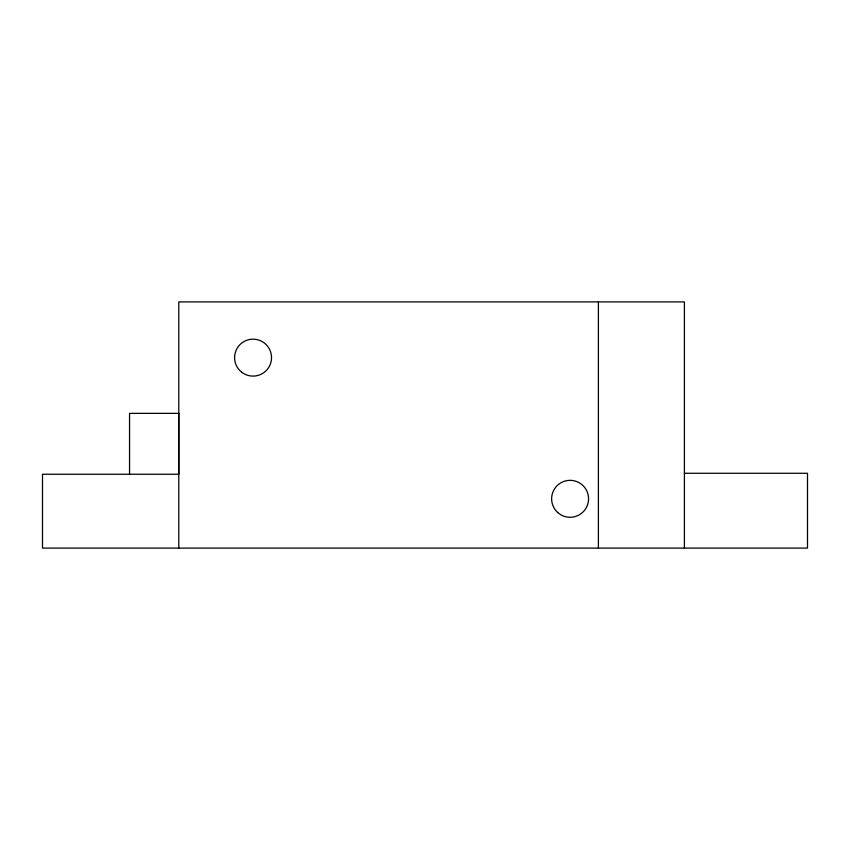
<?xml version="1.0" encoding="UTF-8"?>
<svg xmlns="http://www.w3.org/2000/svg" width="850" height="850" viewBox="0 0 850 850"><rect width="100%" height="100%" fill="white"/><g stroke="black" fill="none" stroke-linecap="round" stroke-linejoin="round"><path stroke-width="1.27" d="M129.551 474.247L129.551 413.366L178.978 413.366M178.787 413.366L178.787 474.247L42.5 474.247L42.5 548.101L807.5 548.101L807.5 473.28L684.399 473.28M684.399 548.101L684.399 301.899L178.787 301.899L178.787 548.101M598.4 301.899L598.4 548.101M241.655 372.162A18.466 18.466 0 0 0 271.341 360.241A18.466 18.466 0 0 0 246.171 340.499A18.466 18.466 0 0 0 241.655 372.162M557.706 512.497A18.466 18.466 0 0 0 588.157 502.69A18.466 18.466 0 0 0 564.442 481.228A18.466 18.466 0 0 0 557.706 512.497"/></g></svg>
